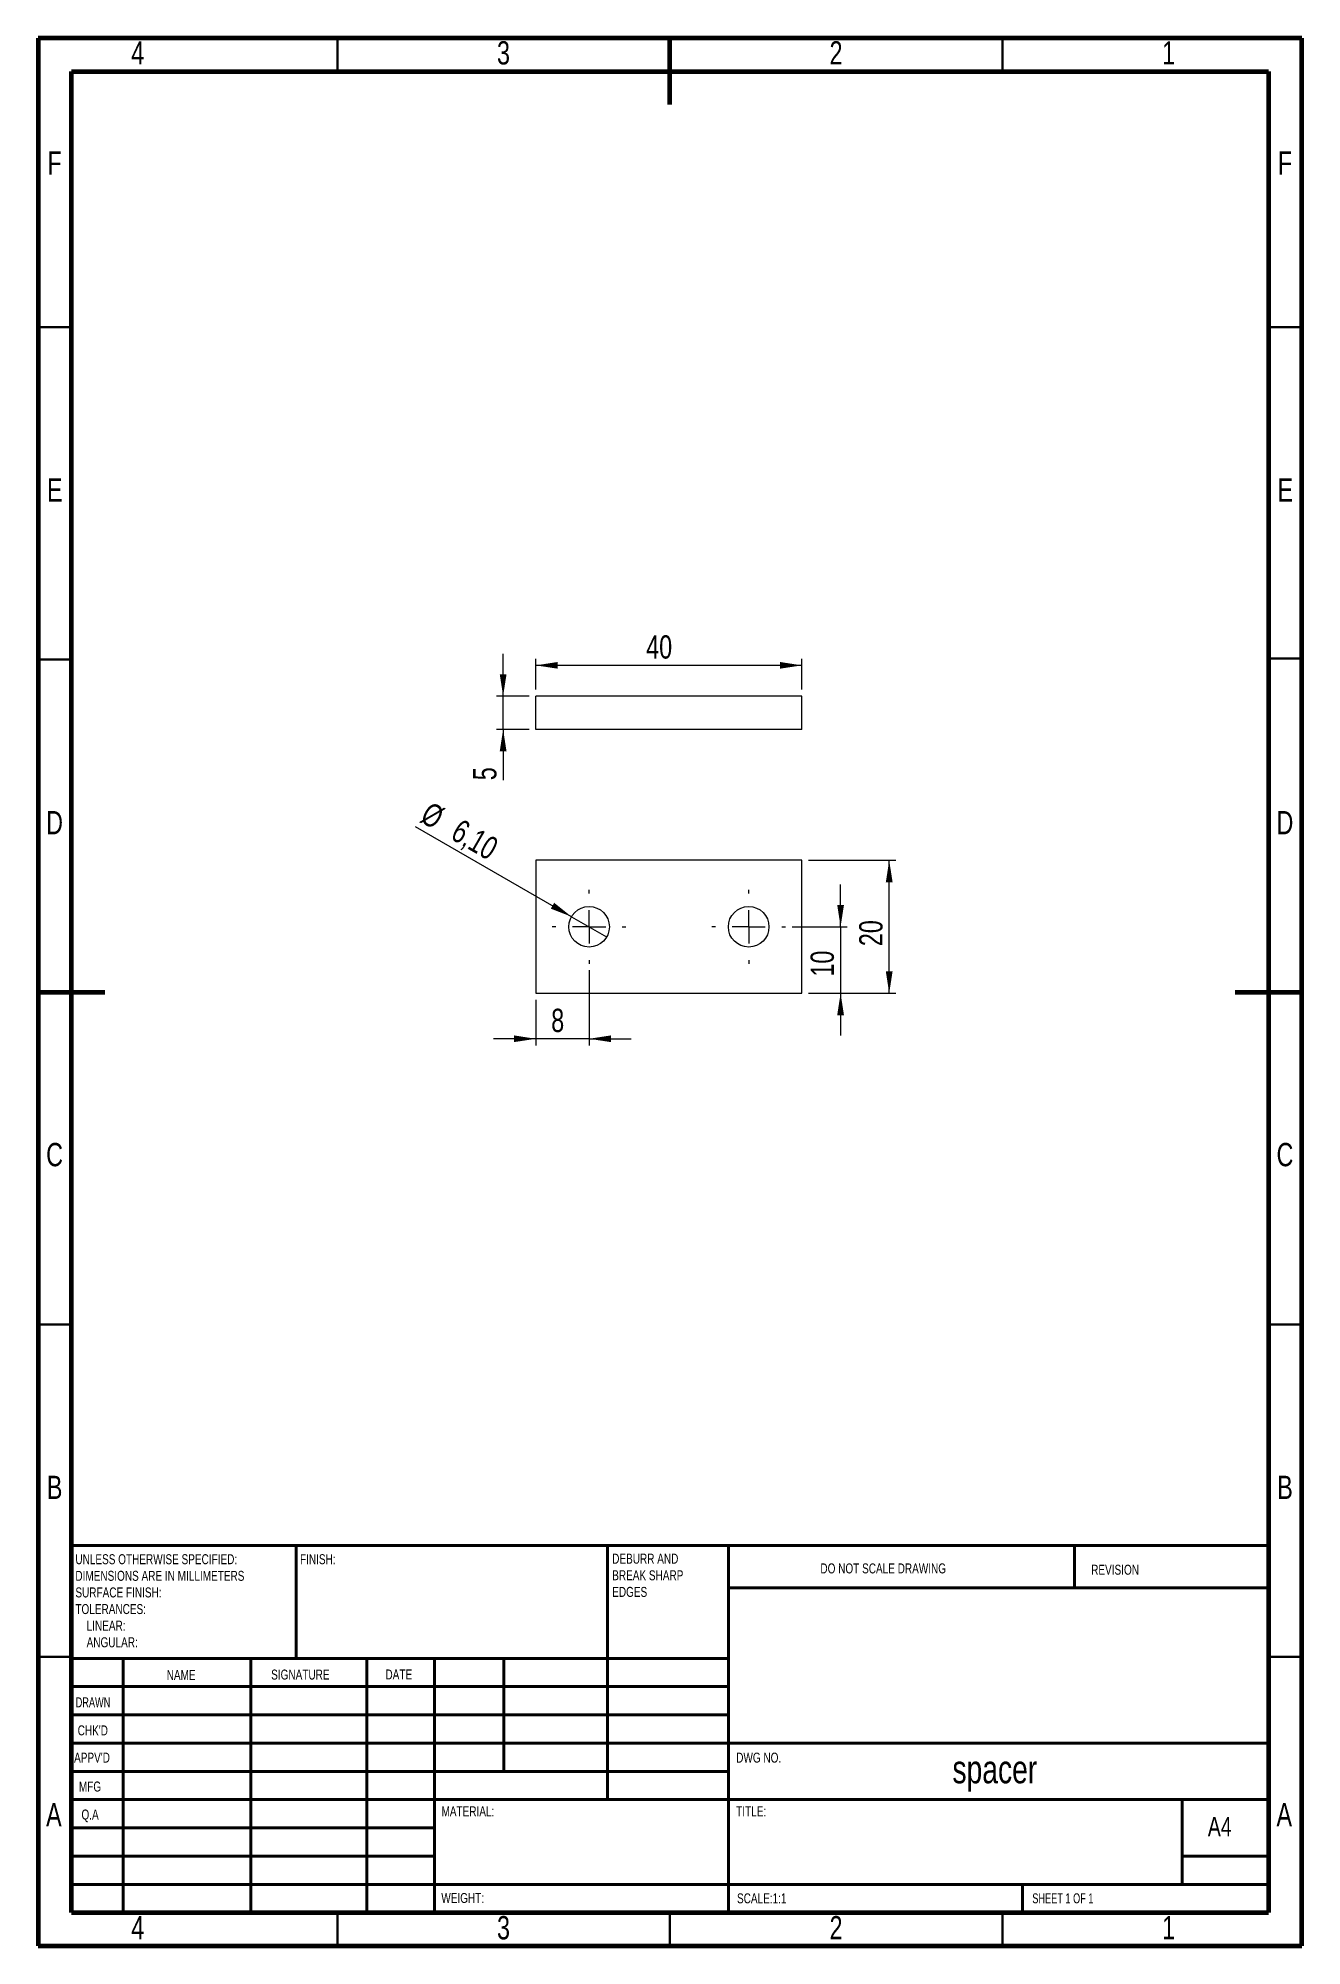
# Model space of a CAD drawing. Header units: millimetres. Extents: x 15 to 205, y 5 to 292.
import ezdxf

# ---------------------------------------------------------------- set-up
doc = ezdxf.new("R2010")
doc.units = ezdxf.units.MM
doc.styles.add('SLDTEXTSTYLE0', font='TXT', dxfattribs={"width": 0.75})
doc.styles.add('SLDTEXTSTYLE1', font='TXT', dxfattribs={"width": 0.686449})
doc.styles.add('SLDTEXTSTYLE2', font='TXT', dxfattribs={"width": 0.6875})
doc.dimstyles.new('SLDDIMSTYLE0', dxfattribs={"dimtxt": 3.5, "dimasz": 3.302, "dimexe": 0, "dimexo": 0.0625, "dimgap": 0.875, "dimtad": 1, "dimrnd": 1e-09, "dimzin": 12, "dimdsep": 46, "dimtxsty": 'SLDTEXTSTYLE0', "dimsah": 1, "dimcen": 0.09, "dimadec": 0, "dimazin": 3, "dimtfac": 1, "dimtmove": 0, "dimatfit": 0, "dimfxl": 1, "dimfrac": 2, "dimtolj": 1, "dimtzin": 12, "dimarcsym": 0})
doc.dimstyles.new('SLDDIMSTYLE1', dxfattribs={"dimtxt": 3.5, "dimasz": 3.302, "dimexe": 0, "dimexo": 0.0625, "dimgap": 0.875, "dimtad": 1, "dimrnd": 1e-09, "dimzin": 12, "dimdsep": 46, "dimtxsty": 'SLDTEXTSTYLE0', "dimblk1": 'NONE', "dimsah": 1, "dimcen": 0, "dimadec": 0, "dimazin": 3, "dimtfac": 1, "dimtmove": 0, "dimatfit": 3, "dimldrblk": 'NONE', "dimfxl": 1, "dimfrac": 2, "dimtolj": 1, "dimtzin": 12, "dimarcsym": 0})
doc.dimstyles.new('SLDDIMSTYLE2', dxfattribs={"dimtxt": 3.5, "dimasz": 3.302, "dimexe": 0, "dimexo": 0.0625, "dimgap": 0.875, "dimtad": 1, "dimrnd": 1e-09, "dimzin": 12, "dimdsep": 46, "dimtxsty": 'SLDTEXTSTYLE0', "dimsah": 1, "dimcen": 0.09, "dimadec": 0, "dimazin": 3, "dimtfac": 1, "dimtofl": 0, "dimtmove": 0, "dimatfit": 3, "dimfxl": 1, "dimfrac": 2, "dimtolj": 1, "dimtzin": 12, "dimarcsym": 0})

# ---------------------------------------------------------------- blocks, each defined once
blk = doc.blocks.new('SW_NOTE_0')
at = {"color": 0, "linetype": 'Continuous', "lineweight": 0, "char_height": 1.5, "attachment_point": 1, "style": 'SLDTEXTSTYLE0'}
for s, insert in [('UNLESS OTHERWISE SPECIFIED:', (0, 1.93)), ('DIMENSIONS ARE IN MILLIMETERS', (0, -0.57)), ('TOLERANCES:', (0, -5.57)), ('SURFACE FINISH:', (0, -3.07)), ('LINEAR:', (1.69, -8.07)), ('ANGULAR:', (1.69, -10.57))]:
    blk.add_mtext(s, dxfattribs=dict(at, insert=insert))
blk = doc.blocks.new('SW_NOTE_1')
at = {"color": 0, "linetype": 'Continuous', "lineweight": 0, "char_height": 1.5, "attachment_point": 1, "style": 'SLDTEXTSTYLE0'}
for s, insert in [('DEBURR AND', (0, 1.93)), ('BREAK SHARP', (0, -0.57)), ('EDGES', (0, -3.07))]:
    blk.add_mtext(s, dxfattribs=dict(at, insert=insert))
blk = doc.blocks.new('_D')
at = {"color": 7, "linetype": 'Continuous', "lineweight": 0}
for p, q in [((130.83, 168.31), (143.96, 168.31)), ((142.96, 148.31), (142.96, 168.31)), ((130.83, 148.31), (143.96, 148.31))]:
    blk.add_line(p, q, dxfattribs=at)
for points in [[(142.96, 168.31), (142.45, 165.01), (143.47, 165.01)], [(142.96, 148.31), (143.47, 151.61), (142.45, 151.61)]]:
    blk.add_solid(points, dxfattribs=at)
at = {"color": 7, "linetype": 'Continuous', "lineweight": 0, "insert": (138.45, 155.4), "char_height": 3.5, "attachment_point": 1, "rotation": 90, "style": 'SLDTEXTSTYLE0'}
blk.add_mtext('20', dxfattribs=at)
blk = doc.blocks.new('_D_1')
at = {"color": 7, "linetype": 'Continuous', "lineweight": 0}
for p, q in [((97.83, 151.76), (97.83, 140.46)), ((89.83, 147.31), (89.83, 140.46)), ((89.83, 141.46), (83.48, 141.46)), ((97.83, 141.46), (89.83, 141.46)), ((97.83, 141.46), (104.18, 141.46))]:
    blk.add_line(p, q, dxfattribs=at)
for points in [[(89.83, 141.46), (86.53, 141.97), (86.53, 140.96)], [(97.83, 141.46), (101.13, 140.96), (101.13, 141.97)]]:
    blk.add_solid(points, dxfattribs=at)
at = {"color": 7, "linetype": 'Continuous', "lineweight": 0, "insert": (92.14, 145.98), "char_height": 3.5, "attachment_point": 1, "style": 'SLDTEXTSTYLE0'}
blk.add_mtext('8', dxfattribs=at)
blk = doc.blocks.new('_D_2')
at = {"color": 7, "linetype": 'Continuous', "lineweight": 0}
for p, q in [((135.65, 158.31), (135.65, 164.66)), ((128.38, 158.31), (136.65, 158.31)), ((135.65, 158.31), (135.65, 148.31)), ((130.83, 148.31), (136.65, 148.31)), ((135.65, 148.31), (135.65, 141.96))]:
    blk.add_line(p, q, dxfattribs=at)
for points in [[(135.65, 158.31), (136.16, 161.61), (135.14, 161.61)], [(135.65, 148.31), (135.14, 145.01), (136.16, 145.01)]]:
    blk.add_solid(points, dxfattribs=at)
at = {"color": 7, "linetype": 'Continuous', "lineweight": 0, "insert": (131.14, 150.82), "char_height": 3.5, "attachment_point": 1, "rotation": 90, "style": 'SLDTEXTSTYLE0'}
blk.add_mtext('10', dxfattribs=at)
blk = doc.blocks.new('_D_3')
at = {"color": 7, "linetype": 'Continuous', "lineweight": 0}
for q in [(71.74, 173.37), (100.47, 156.78)]:
    blk.add_line((95.19, 159.83), q, dxfattribs=at)
blk.add_solid([(95.19, 159.83), (92.58, 161.92), (92.08, 161.04)], dxfattribs=at)
at = {"color": 7, "linetype": 'Continuous', "lineweight": 0, "char_height": 3.5, "attachment_point": 1, "rotation": 330, "style": 'SLDTEXTSTYLE0'}
for s, insert in [('%%c', (73.98, 177.26)), ('6,10', (78.58, 174.67))]:
    blk.add_mtext(s, dxfattribs=dict(at, insert=insert))
blk = doc.blocks.new('_NONE')
blk = doc.blocks.new('SW_CENTERMARKSYMBOL_0')
at = {"color": 0, "linetype": 'Continuous', "lineweight": 0}
for p, q in [((0, 5), (0, 5.55)), ((-5, 0), (-5.55, 0)), ((0, 0), (-2.5, 0)), ((0, 0), (0, 2.5)), ((0, 0), (0, -2.5)), ((0, 0), (2.5, 0)), ((5, 0), (5.55, 0)), ((0, -5), (0, -5.55))]:
    blk.add_line(p, q, dxfattribs=at)
blk = doc.blocks.new('SW_CENTERMARKSYMBOL_1')
at = {"color": 0, "linetype": 'Continuous', "lineweight": 0}
for p, q in [((0, 5), (0, 5.55)), ((-5, 0), (-5.55, 0)), ((0, 0), (-2.5, 0)), ((0, 0), (0, 2.5)), ((0, 0), (0, -2.5)), ((0, 0), (2.5, 0)), ((5, 0), (5.55, 0)), ((0, -5), (0, -5.55))]:
    blk.add_line(p, q, dxfattribs=at)
blk = doc.blocks.new('_D_4')
at = {"color": 7, "linetype": 'Continuous', "lineweight": 0}
for p, q in [((84.91, 193.01), (84.91, 199.36)), ((88.83, 193.01), (83.91, 193.01)), ((84.91, 188.01), (84.91, 193.01)), ((88.83, 188.01), (83.91, 188.01)), ((84.91, 188.01), (84.91, 180.36))]:
    blk.add_line(p, q, dxfattribs=at)
for points in [[(84.91, 193.01), (85.42, 196.31), (84.4, 196.31)], [(84.91, 188.01), (84.4, 184.71), (85.42, 184.71)]]:
    blk.add_solid(points, dxfattribs=at)
at = {"color": 7, "linetype": 'Continuous', "lineweight": 0, "insert": (80.4, 180.36), "char_height": 3.5, "attachment_point": 1, "rotation": 90, "style": 'SLDTEXTSTYLE0'}
blk.add_mtext('5', dxfattribs=at)
blk = doc.blocks.new('_D_5')
at = {"color": 7, "linetype": 'Continuous', "lineweight": 0}
for p, q in [((89.83, 194.01), (89.83, 198.64)), ((129.83, 194.01), (129.83, 198.64)), ((129.83, 197.64), (89.83, 197.64))]:
    blk.add_line(p, q, dxfattribs=at)
for points in [[(89.83, 197.64), (93.13, 197.14), (93.13, 198.15)], [(129.83, 197.64), (126.53, 198.15), (126.53, 197.14)]]:
    blk.add_solid(points, dxfattribs=at)
at = {"color": 7, "linetype": 'Continuous', "lineweight": 0, "insert": (106.42, 202.16), "char_height": 3.5, "attachment_point": 1, "style": 'SLDTEXTSTYLE0'}
blk.add_mtext('40', dxfattribs=at)

msp = doc.modelspace()

# ---------------------------------------------------------------- linework, layer by layer
at = {"color": 7, "linetype": 'Continuous', "lineweight": 60}
for p, q in [((205, 292), (15, 292)), ((15, 292), (15, 5)), ((110, 282), (110, 292)), ((205, 5), (205, 292)), ((20, 287), (200, 287)), ((20, 10), (20, 287)), ((200, 287), (200, 10)), ((15, 148.5), (25, 148.5)), ((195, 148.5), (205, 148.5)), ((20, 10), (200, 10)), ((15, 5), (205, 5))]:
    msp.add_line(p, q, dxfattribs=at)
at = {"color": 7, "linetype": 'Continuous', "lineweight": 30}
for p, q in [((60, 287), (60, 292)), ((160, 287), (160, 292)), ((20, 248.5), (15, 248.5)), ((200, 248.5), (205, 248.5)), ((20, 198.5), (15, 198.5)), ((200, 198.651), (205, 198.651)), ((20, 98.5), (15, 98.5)), ((200, 98.5), (205, 98.5)), ((20, 48.5), (15, 48.5)), ((200, 48.5), (205, 48.5)), ((60, 10), (60, 5)), ((110, 10), (110, 5)), ((160, 10), (160, 5))]:
    msp.add_line(p, q, dxfattribs=at)
at = {"color": 7, "linetype": 'Continuous', "lineweight": 15}
for p, q in [((89.831, 188.01), (89.831, 193.01)), ((129.831, 193.01), (89.831, 193.01)), ((129.831, 188.01), (129.831, 193.01)), ((129.831, 188.01), (89.831, 188.01)), ((89.831, 168.309), (89.831, 148.309)), ((129.831, 168.309), (89.831, 168.309)), ((129.831, 148.309), (129.831, 168.309)), ((89.831, 148.309), (129.831, 148.309))]:
    msp.add_line(p, q, dxfattribs=at)
at = {"color": 7, "linetype": 'Continuous', "lineweight": 40}
for p, q in [((20, 65.25), (200, 65.25)), ((20, 65.25), (20, 10)), ((53.8, 48.25), (53.8, 65.25)), ((100.6, 65.25), (100.6, 27)), ((118.8, 65.25), (118.8, 10)), ((170.8, 58.875), (170.8, 65.25)), ((200, 58.875), (118.8, 58.875)), ((118.8, 48.25), (20, 48.25)), ((27.8, 48.25), (27.8, 10)), ((46.991, 48.25), (46.991, 10)), ((64.399, 48.25), (64.399, 10)), ((74.6, 10), (74.6, 48.25)), ((85, 31.25), (85, 48.25)), ((118.8, 44), (20, 44)), ((118.8, 39.75), (20, 39.75)), ((200, 35.5), (20, 35.5)), ((118.8, 31.25), (20, 31.25)), ((74.6, 27), (20, 27)), ((74.6, 27), (200, 27)), ((187, 14.25), (187, 27)), ((74.6, 22.75), (20, 22.75)), ((74.6, 18.5), (20, 18.5)), ((200, 18.5), (187, 18.5)), ((20, 14.25), (200, 14.25)), ((163, 10), (163, 14.25))]:
    msp.add_line(p, q, dxfattribs=at)
at = {"color": 7, "linetype": 'Continuous', "lineweight": 15}
for centre in [(97.831, 158.309), (121.831, 158.309)]:
    msp.add_circle(centre, 3.05, dxfattribs=at)

# ---------------------------------------------------------------- block references
at = {"color": 7, "linetype": 'Continuous', "lineweight": 0}
for name, p in [('SW_CENTERMARKSYMBOL_1', (97.831, 158.309)), ('SW_CENTERMARKSYMBOL_0', (121.831, 158.309)), ('SW_NOTE_0', (20.594, 61.987)), ('SW_NOTE_1', (101.309, 62.069))]:
    msp.add_blockref(name, p, dxfattribs=at)

# ---------------------------------------------------------------- texts
for s, insert, char_height, attachment_point, style in [('4', (29.965, 291.538), 3.5, 2, 'SLDTEXTSTYLE0'), ('3', (84.965, 291.538), 3.5, 2, 'SLDTEXTSTYLE0'), ('2', (134.965, 291.538), 3.5, 2, 'SLDTEXTSTYLE0'), ('1', (184.965, 291.538), 3.5, 2, 'SLDTEXTSTYLE0'), ('F', (17.464, 274.979), 3.5, 2, 'SLDTEXTSTYLE0'), ('F', (202.464, 274.979), 3.5, 2, 'SLDTEXTSTYLE0'), ('E', (17.506, 225.788), 3.5, 2, 'SLDTEXTSTYLE0'), ('E', (202.506, 225.788), 3.5, 2, 'SLDTEXTSTYLE0'), ('D', (17.46, 175.729), 3.5, 2, 'SLDTEXTSTYLE0'), ('D', (202.46, 175.729), 3.5, 2, 'SLDTEXTSTYLE0'), ('C', (17.464, 125.788), 3.5, 2, 'SLDTEXTSTYLE0'), ('C', (202.464, 125.788), 3.5, 2, 'SLDTEXTSTYLE0'), ('B', (17.473, 75.729), 3.5, 2, 'SLDTEXTSTYLE0'), ('B', (202.473, 75.729), 3.5, 2, 'SLDTEXTSTYLE0'), ('FINISH:', (54.371, 63.919), 1.5, 1, 'SLDTEXTSTYLE0'), ('DO NOT SCALE DRAWING', (132.615, 62.533), 1.5, 1, 'SLDTEXTSTYLE0'), ('REVISION', (173.328, 62.335), 1.5, 1, 'SLDTEXTSTYLE0'), ('NAME', (34.322, 46.501), 1.5, 1, 'SLDTEXTSTYLE0'), ('SIGNATURE', (50.034, 46.562), 1.5, 1, 'SLDTEXTSTYLE0'), ('DATE', (67.215, 46.576), 1.5, 1, 'SLDTEXTSTYLE0'), ('DRAWN', (20.643, 42.385), 1.5, 1, 'SLDTEXTSTYLE1'), ("CHK'D", (20.939, 38.162), 1.5, 1, 'SLDTEXTSTYLE0'), ("APPV'D", (20.402, 34.066), 1.5, 1, 'SLDTEXTSTYLE0'), ('DWG NO.', (119.953, 34.066), 1.5, 1, 'SLDTEXTSTYLE0'), ('spacer', (158.843, 33.686), 4.2333, 2, 'SLDTEXTSTYLE0'), ('MFG', (21.124, 29.716), 1.5, 1, 'SLDTEXTSTYLE0'), ('A', (17.36, 26.479), 3.5, 2, 'SLDTEXTSTYLE0'), ('MATERIAL:', (75.646, 25.986), 1.5, 1, 'SLDTEXTSTYLE0'), ('TITLE:', (119.953, 25.986), 1.5, 1, 'SLDTEXTSTYLE0'), ('A', (202.36, 26.479), 3.5, 2, 'SLDTEXTSTYLE0'), ('Q.A', (21.509, 25.505), 1.5, 1, 'SLDTEXTSTYLE0'), ('A4', (190.871, 24.406), 2.9104, 1, 'SLDTEXTSTYLE0'), ('WEIGHT:', (75.618, 12.949), 1.4986, 1, 'SLDTEXTSTYLE0'), ('SCALE:1:1', (120.074, 12.9), 1.5, 1, 'SLDTEXTSTYLE0'), ('SHEET 1 OF 1', (164.478, 12.9), 1.5, 1, 'SLDTEXTSTYLE2'), ('4', (29.965, 9.479), 3.5, 2, 'SLDTEXTSTYLE0'), ('3', (84.965, 9.479), 3.5, 2, 'SLDTEXTSTYLE0'), ('2', (134.965, 9.479), 3.5, 2, 'SLDTEXTSTYLE0'), ('1', (184.965, 9.479), 3.5, 2, 'SLDTEXTSTYLE0')]:
    msp.add_mtext(s, dxfattribs=dict(at, insert=insert, char_height=char_height, attachment_point=attachment_point, style=style))

# ---------------------------------------------------------------- dimensions: what is measured, and where the dimension line sits
for base, p1, p2, dimstyle, picture, middle in [((89.831, 197.644), (129.831, 193.01), (89.831, 193.01), 'SLDDIMSTYLE2', '_D_5', (109.002, 197.644)), ((89.831, 141.464), (97.831, 152.759), (89.831, 148.309), 'SLDDIMSTYLE0', '_D_1', (93.432, 141.464))]:
    dim = msp.add_linear_dim(base=base, p1=p1, p2=p2, dimstyle=dimstyle, dxfattribs=at)
    dim.commit()
    dim.dimension.update_dxf_attribs({"geometry": picture, "text_midpoint": middle, "dimtype": 160})
for base, p1, p2, picture, middle in [((84.91, 193.01), (89.831, 188.01), (89.831, 193.01), '_D_4', (84.91, 181.653)), ((142.958, 168.309), (129.831, 148.309), (129.831, 168.309), '_D', (142.958, 157.987)), ((135.653, 148.309), (127.381, 158.309), (129.831, 148.309), '_D_2', (135.653, 153.408))]:
    dim = msp.add_linear_dim(base=base, p1=p1, p2=p2, angle=90, dimstyle='SLDDIMSTYLE0', dxfattribs=at)
    dim.commit()
    dim.dimension.update_dxf_attribs({"geometry": picture, "text_midpoint": middle, "dimtype": 160})
dim = msp.add_diameter_dim_2p(p1=(100.472, 156.784), p2=(95.189, 159.834), dimstyle='SLDDIMSTYLE1', dxfattribs=at)
dim.commit()
dim.dimension.update_dxf_attribs({"geometry": '_D_3', "text_midpoint": (77.799, 169.874), "dimtype": 163})

doc.saveas('drawing.dxf')
